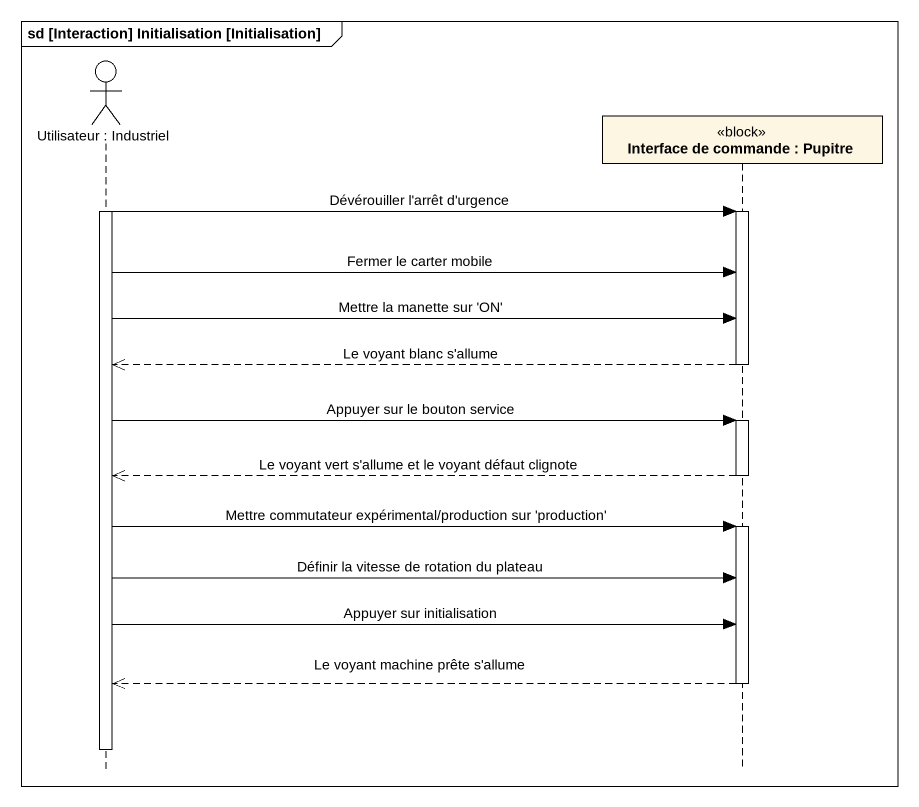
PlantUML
@startuml
mainframe sd [Interaction] Initialisation [Initialisation]
hide footbox
actor "Utilisateur : Industriel" as Utilisateur
participant "Interface de commande : Pupitre" as Interface_de_commande <<block>>

activate Utilisateur
Utilisateur -> Interface_de_commande : Dévérouiller l'arrêt d'urgence
activate Interface_de_commande
Utilisateur -> Interface_de_commande : Fermer le carter mobile
Utilisateur -> Interface_de_commande : Mettre la manette sur 'ON'
Interface_de_commande -->> Utilisateur : Le voyant blanc s'allume
deactivate Interface_de_commande
Utilisateur -> Interface_de_commande : Appuyer sur le bouton service
activate Interface_de_commande
Interface_de_commande -->> Utilisateur : Le voyant vert s'allume et le voyant défaut clignote
deactivate Interface_de_commande
Utilisateur -> Interface_de_commande : Mettre commutateur expérimental/production sur 'production'
activate Interface_de_commande
Utilisateur -> Interface_de_commande : Définir la vitesse de rotation du plateau
Utilisateur -> Interface_de_commande : Appuyer sur initialisation
Interface_de_commande -->> Utilisateur : Le voyant machine prête s'allume
deactivate Interface_de_commande
deactivate Utilisateur
@enduml
